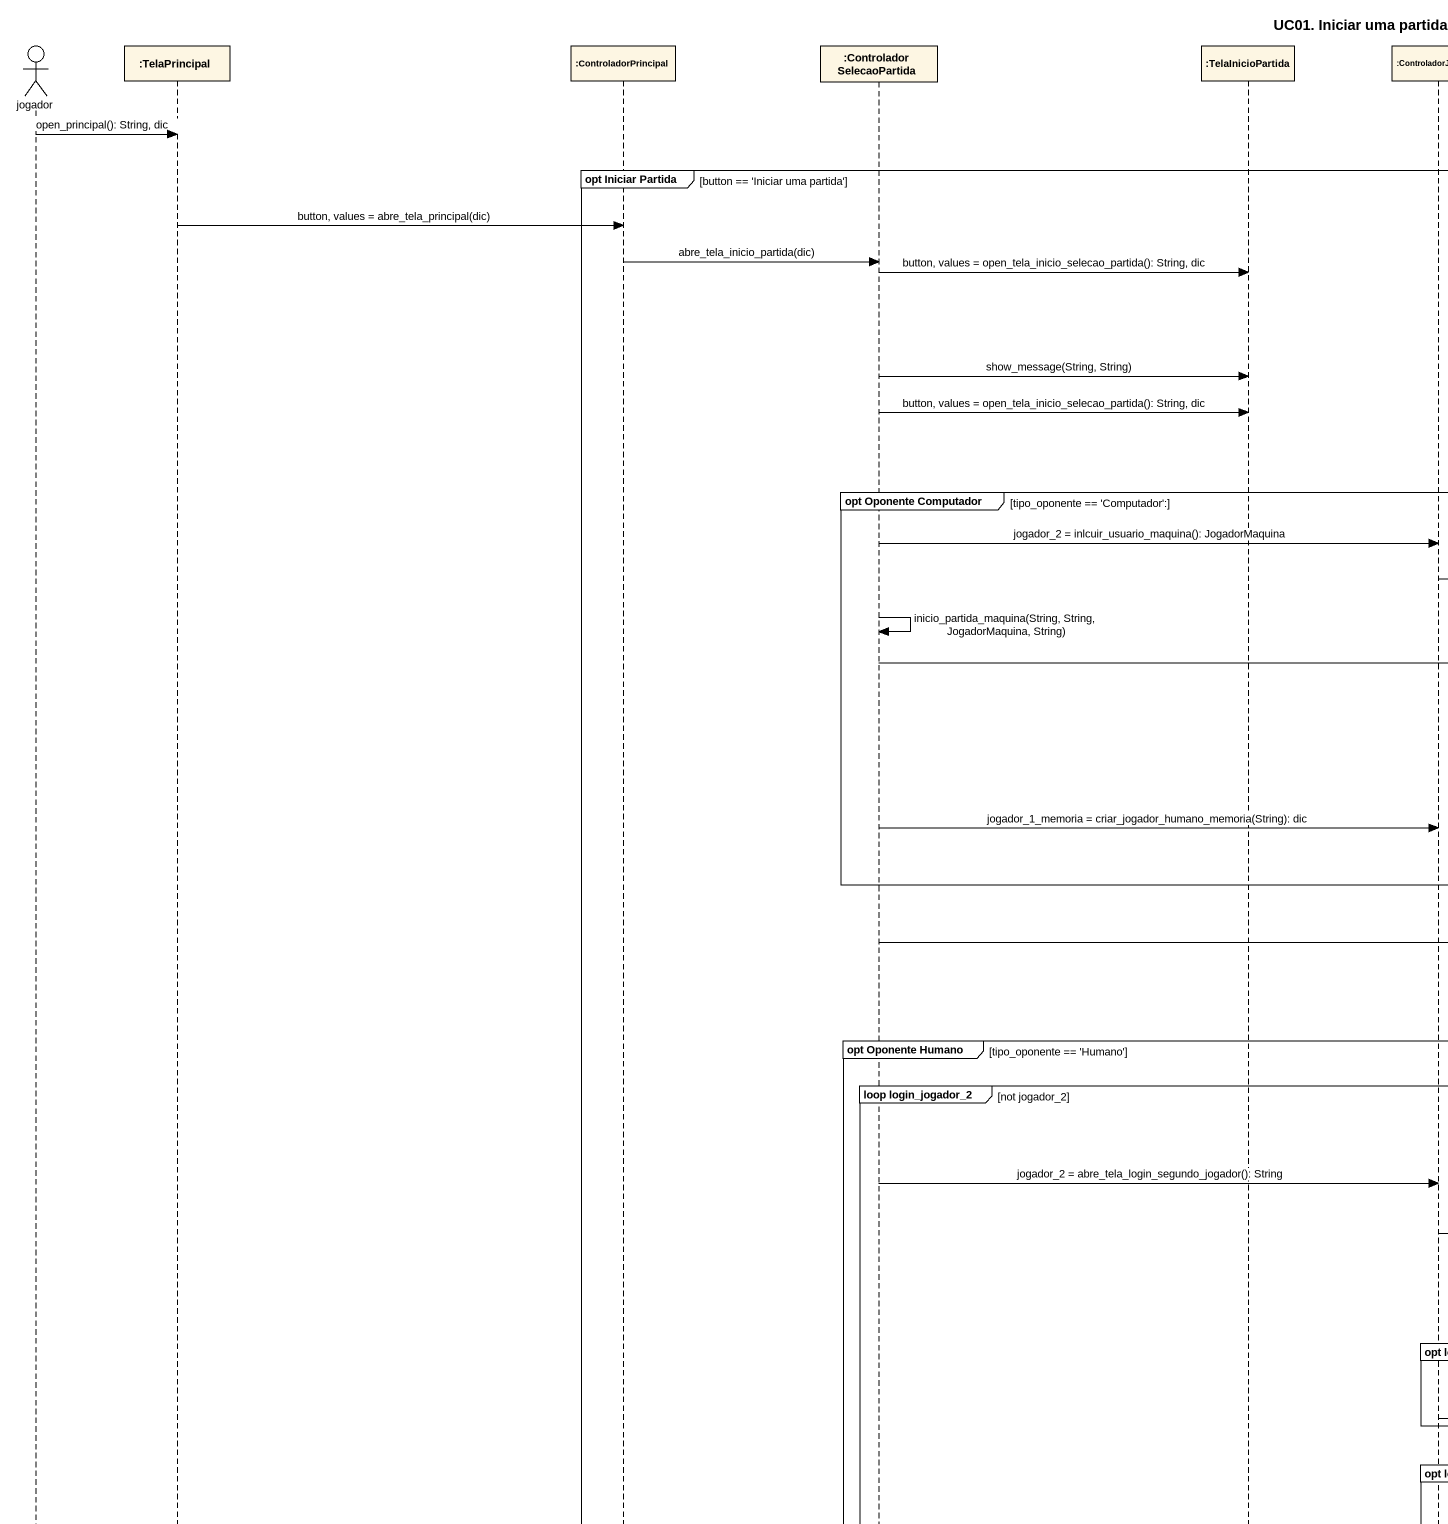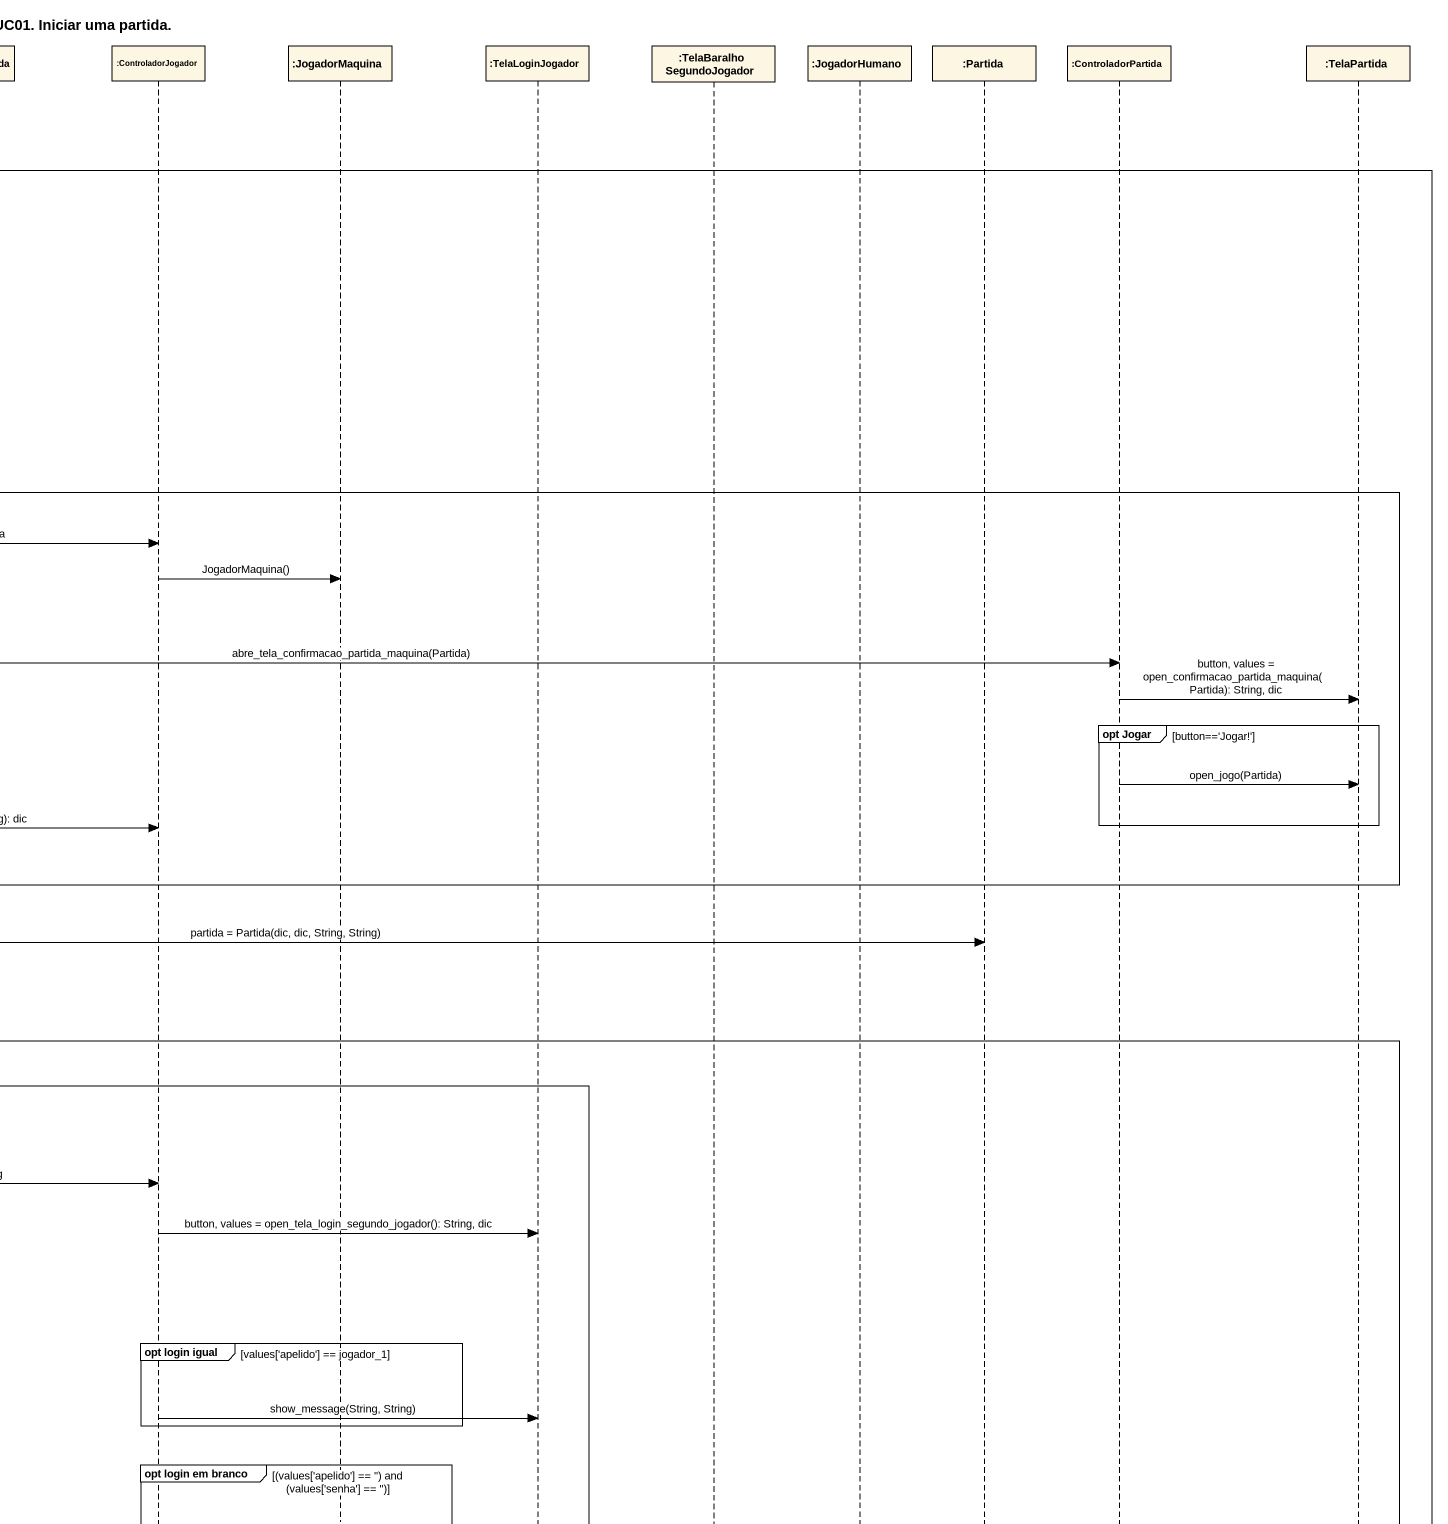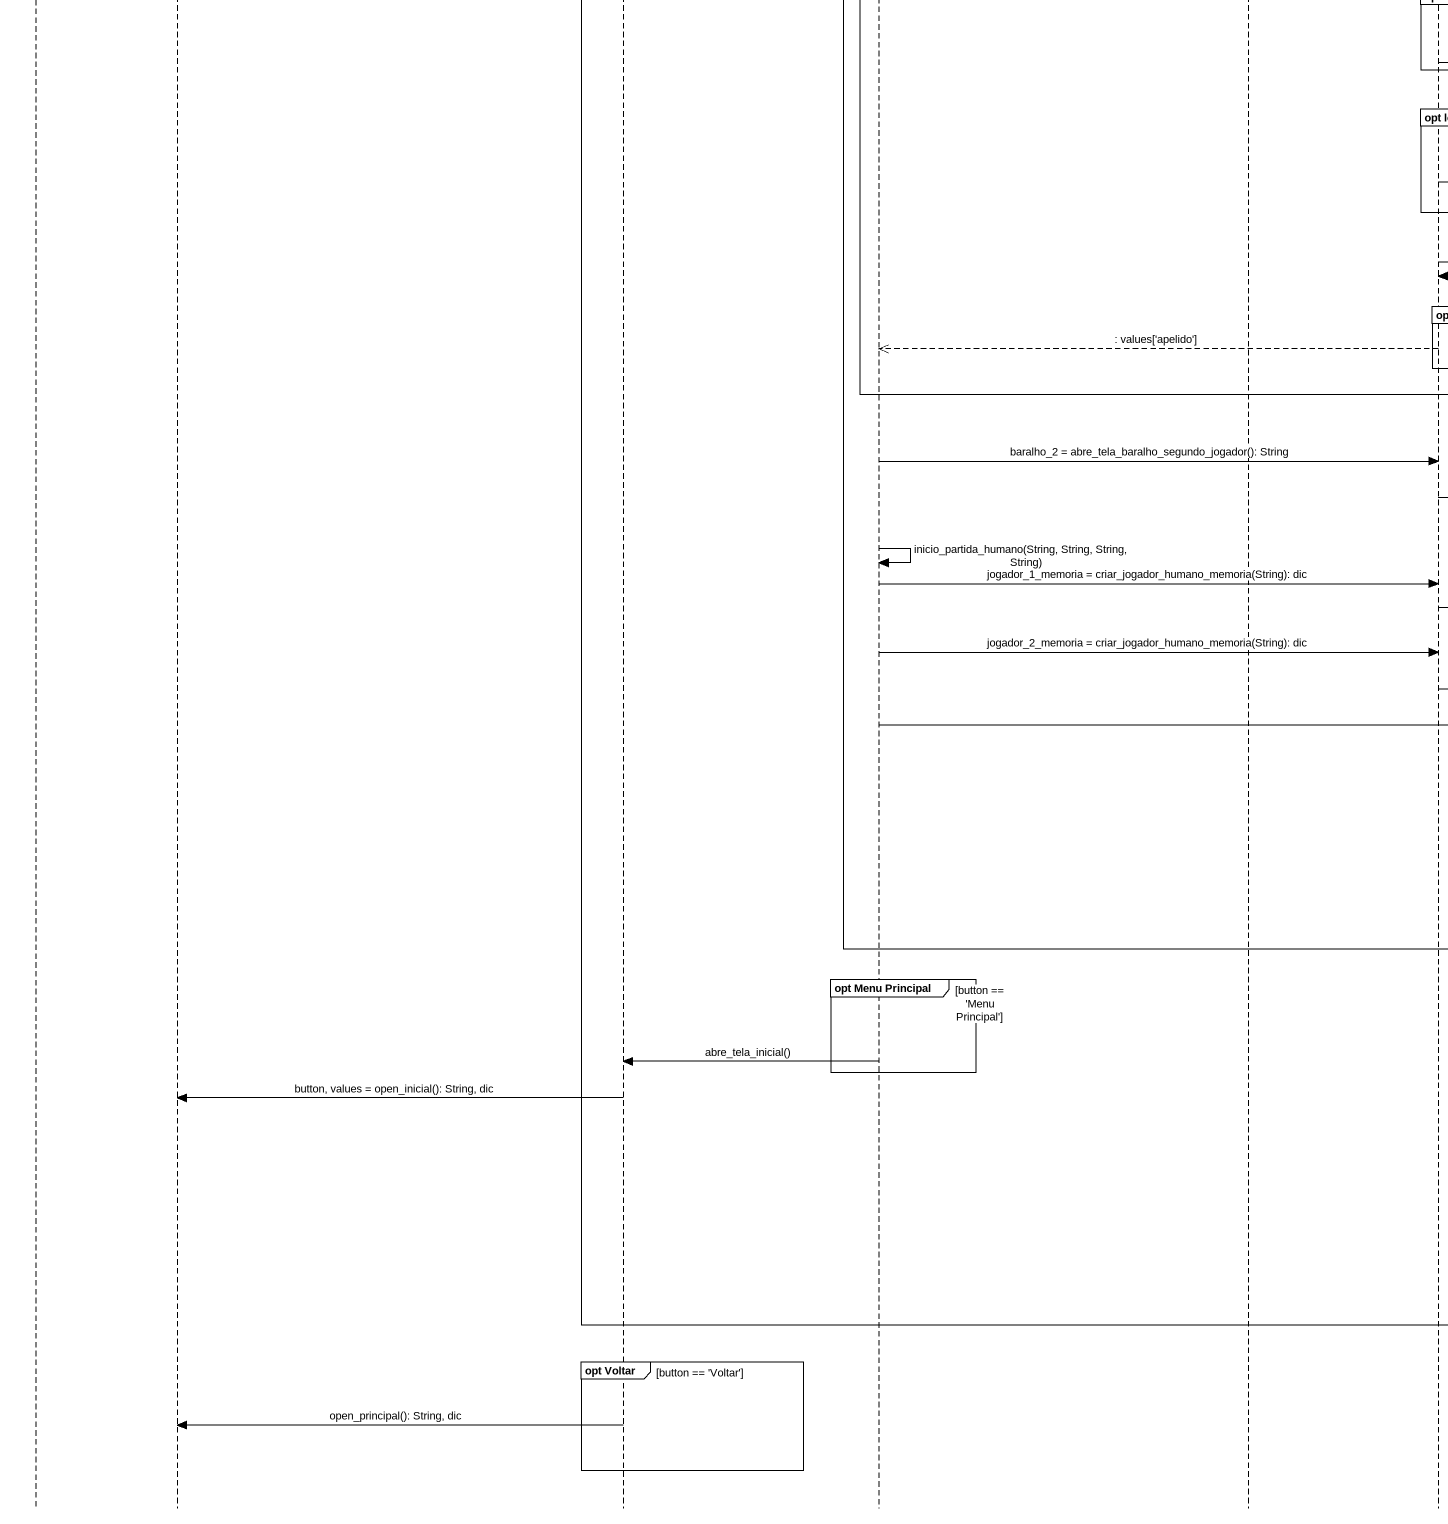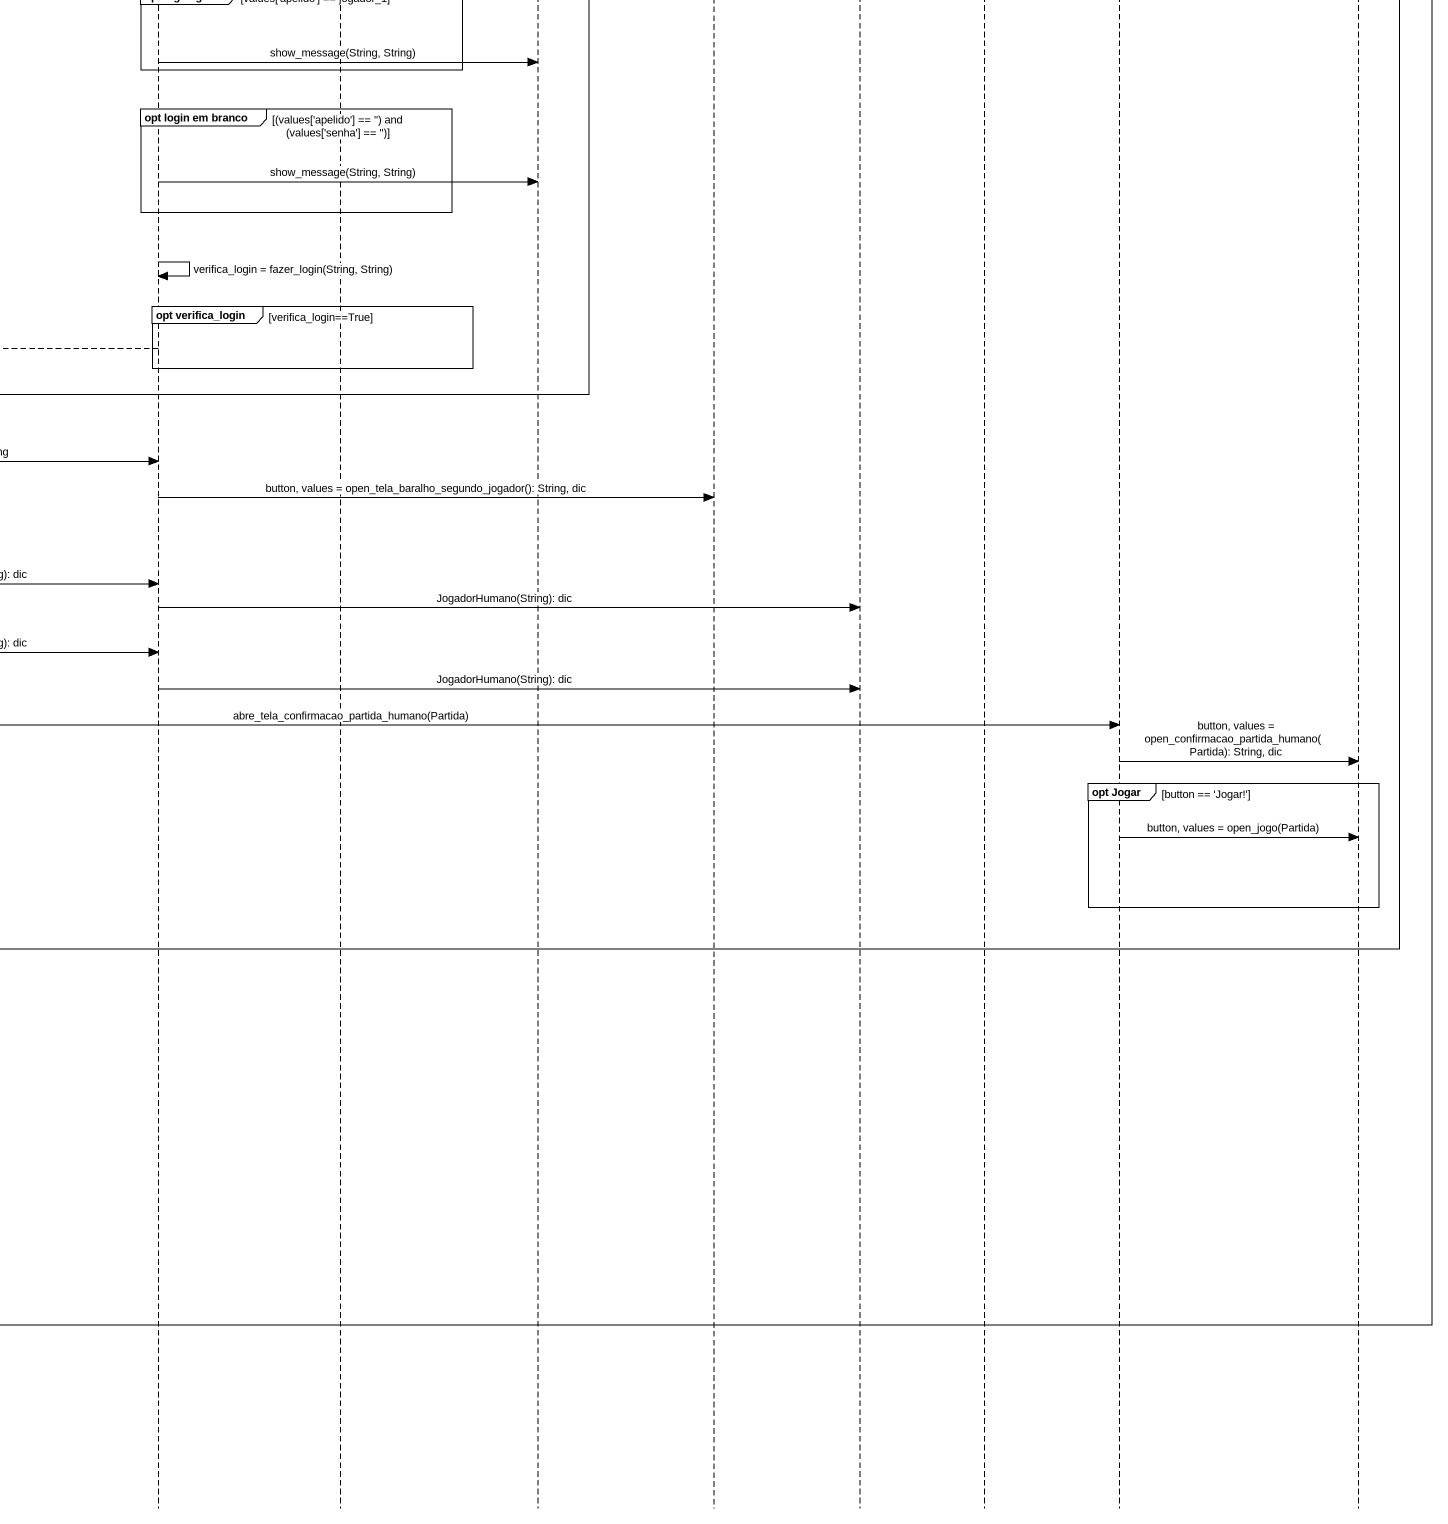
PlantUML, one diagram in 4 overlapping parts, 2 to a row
@startuml
title UC01. Iniciar uma partida.
hide footbox
actor jogador
participant ":TelaPrincipal" as TelaPrincipal
participant ":ControladorPrincipal" as ControladorPrincipal
participant ":ControladorSelecaoPartida" as ControladorSelecaoPartida
participant ":TelaInicioPartida" as TelaInicioPartida
participant ":ControladorJogador" as ControladorJogador
participant ":JogadorMaquina" as JogadorMaquina
participant ":TelaLoginJogador" as TelaLoginJogador
participant ":TelaBaralhoSegundoJogador" as TelaBaralhoSegundoJogador
participant ":JogadorHumano" as JogadorHumano
participant ":Partida" as Partida
participant ":ControladorPartida" as ControladorPartida
participant ":TelaPartida" as TelaPartida

jogador -> TelaPrincipal : open_principal(): String, dic
group opt Iniciar Partida [button == 'Iniciar uma partida']
  TelaPrincipal -> ControladorPrincipal : button, values = abre_tela_principal(dic)
  ControladorPrincipal -> ControladorSelecaoPartida : abre_tela_inicio_partida(dic)
  ControladorSelecaoPartida -> TelaInicioPartida : button, values = open_tela_inicio_selecao_partida(): String, dic
  ControladorSelecaoPartida -> TelaInicioPartida : show_message(String, String)
  ControladorSelecaoPartida -> TelaInicioPartida : button, values = open_tela_inicio_selecao_partida(): String, dic
  group opt Oponente Computador [tipo_oponente == 'Computador':]
    ControladorSelecaoPartida -> ControladorJogador : jogador_2 = inlcuir_usuario_maquina(): JogadorMaquina
    ControladorJogador -> JogadorMaquina : JogadorMaquina()
    ControladorSelecaoPartida -> ControladorSelecaoPartida : inicio_partida_maquina(String, String, JogadorMaquina, String)
    ControladorSelecaoPartida -> ControladorPartida : abre_tela_confirmacao_partida_maquina(Partida)
    ControladorPartida -> TelaPartida : button, values = open_confirmacao_partida_maquina(Partida): String, dic
    group opt Jogar [button=='Jogar!']
      ControladorPartida -> TelaPartida : open_jogo(Partida)
    end
    ControladorSelecaoPartida -> ControladorJogador : jogador_1_memoria = criar_jogador_humano_memoria(String): dic
  end
  ControladorSelecaoPartida -> Partida : partida = Partida(dic, dic, String, String)
  group opt Oponente Humano [tipo_oponente == 'Humano']
    group loop login_jogador_2 [not jogador_2]
      ControladorSelecaoPartida -> ControladorJogador : jogador_2 = abre_tela_login_segundo_jogador(): String
      ControladorJogador -> TelaLoginJogador : button, values = open_tela_login_segundo_jogador(): String, dic
      group opt login igual [values['apelido'] == jogador_1]
        ControladorJogador -> TelaLoginJogador : show_message(String, String)
      end
      group opt login em branco [(values['apelido'] == '') and (values['senha'] == '')]
        ControladorJogador -> TelaLoginJogador : show_message(String, String)
      end
      ControladorJogador -> ControladorJogador : verifica_login = fazer_login(String, String)
      group opt verifica_login [verifica_login==True]
        ControladorJogador -->> ControladorSelecaoPartida : : values['apelido']
      end
    end
    ControladorSelecaoPartida -> ControladorJogador : baralho_2 = abre_tela_baralho_segundo_jogador(): String
    ControladorJogador -> TelaBaralhoSegundoJogador : button, values = open_tela_baralho_segundo_jogador(): String, dic
    ControladorSelecaoPartida -> ControladorSelecaoPartida : inicio_partida_humano(String, String, String, String)
    ControladorSelecaoPartida -> ControladorJogador : jogador_1_memoria = criar_jogador_humano_memoria(String): dic
    ControladorJogador -> JogadorHumano : JogadorHumano(String): dic
    ControladorSelecaoPartida -> ControladorJogador : jogador_2_memoria = criar_jogador_humano_memoria(String): dic
    ControladorJogador -> JogadorHumano : JogadorHumano(String): dic
    ControladorSelecaoPartida -> ControladorPartida : abre_tela_confirmacao_partida_humano(Partida)
    ControladorPartida -> TelaPartida : button, values = open_confirmacao_partida_humano(Partida): String, dic
    group opt Jogar [button == 'Jogar!']
      ControladorPartida -> TelaPartida : button, values = open_jogo(Partida)
    end
  end
  group opt Menu Principal [button == 'Menu Principal']
    ControladorSelecaoPartida -> ControladorPrincipal : abre_tela_inicial()
  end
  ControladorPrincipal -> TelaPrincipal : button, values = open_inicial(): String, dic
end
group opt Voltar [button == 'Voltar']
  ControladorPrincipal -> TelaPrincipal : open_principal(): String, dic
end
@enduml
